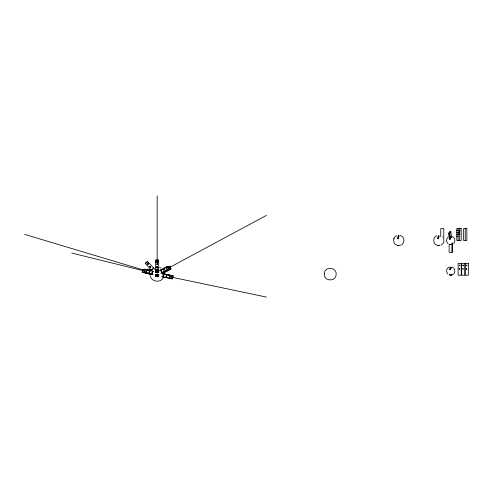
<?xml version="1.0" encoding="UTF-8"?>
<svg xmlns="http://www.w3.org/2000/svg" width="493" height="493" viewBox="0 0 493 493"><rect width="100%" height="100%" fill="white"/><g stroke="black" fill="none" stroke-linecap="round" stroke-linejoin="round"><path stroke-width="0.74" d="M155.659 276.062L155.671 274.496L158.691 274.496L158.691 275.205L155.671 275.205L155.659 276.062L158.672 276.062L158.691 274.496M155.659 272.339L155.671 270.768L158.691 270.774L158.672 272.339L155.659 272.339L155.659 259.94L158.678 259.94L158.672 272.339A4.905 0.351 0 0 0 156.01 272.284L155.677 272.29L155.671 270.768M170.301 276.93C168.939 278.231 169.672 275.267 170.338 277.14M147.419 264.1L147.53 263.589M147.974 264.458L147.555 263.829M149.706 266.405L150.014 267.107M150.587 267.033L150.667 266.805M444.027 240.954L443.176 243.326L441.253 245.046M147.247 270.7L147.487 269.227L151.764 270.509M156.645 264.494C159.368 263.496 155.363 263.737 157.458 264.494M150.944 274.404L142.237 272.259L142.791 269.307L144.591 269.665M142.237 272.259L142.582 272.259L143.136 269.307M144.042 272.259L144.603 269.307L144.948 269.307L144.387 272.259L144.042 272.259L152.756 274.404M150.464 266.738L150.118 266.208M397.506 238.359L397.568 238.045A5.176 1.122 -84 0 1 398.184 236.005M437.605 238.359L437.667 238.045A5.176 1.122 -84 0 1 438.289 236.005M172.162 275.821L171.404 278.779L172.162 275.821L162.388 273.763M173.092 275.821L172.328 278.779L173.092 275.821L164.064 273.923M166.505 269.917L165.925 270.109M396.748 235.648C392.465 237.17 392.631 243.961 396.945 245.304M400.507 245.323C405.326 243.912 404.833 236.202 399.909 235.377M436.847 235.648C432.564 237.17 432.731 243.961 437.045 245.304M149.854 266.565L150.094 267.033M393.815 238.822L393.975 238.402M162.61 276.893L162.813 276.363A6.779 6.563 90 0 0 163.183 274.133M162.961 276.967L163.146 276.499A6.97 6.754 90 0 0 163.547 274.133M149.921 266.473L150.328 267.188M163.288 277.799C160.354 283.352 151.061 281.743 150.174 275.525M149.755 266.405L149.89 266.22M149.903 266.565L150.636 266.639M449.326 239.216L448.538 233.374L450.035 231.199L450.768 231.439L451.557 237.281M450.06 239.456L449.265 233.614L450.768 231.439M150.414 266.898L150.297 266.99M147.481 263.638L147.376 263.94M150.538 267.089L150.211 267.163M447.946 237.355C446.14 238.902 446.14 241.977 447.946 243.524M453.535 243.524C455.797 241.644 455.094 237.601 452.334 236.597M147.493 261.37L145.238 263.379L151.943 270.669M145.386 263.545L147.61 261.5M145.417 263.576L147.641 261.53M168.353 268.124L168.896 268.395L168.421 268.839M147.561 263.57L148.325 263.977L147.925 263.533M452.882 274.521C455.779 272.968 455.427 268.21 452.334 267.107M147.684 263.7L148.177 263.817L147.918 263.638M159.794 270.417L167.977 266.226L169.019 268.975L161.223 273.165M159.942 270.546L167.977 266.226M167.669 267.274L170.005 266.226L171.046 268.975L163.257 273.165M168.058 267.274L170.005 266.226M168.637 267.964L266.454 215.379M160.835 273.165L169.019 268.975M162.869 273.165L171.046 268.975M147.937 264.303L147.389 264.069M150.038 266.38L150.648 266.676M449.339 267.033C446.455 267.927 445.623 272.105 447.946 274.034M398.554 238.698L397.968 238.858A3.087 0.666 -84 0 1 398.48 237.404L398.27 235.833M451.323 244.485L450.744 244.571A4.141 3.636 -90 0 0 452.266 244.294M451.323 274.995L450.744 275.082A4.141 3.636 -90 0 0 452.266 274.804M156.903 271.883L157.329 271.859M157.668 271.902L156.934 271.902M156.774 275.285C157.618 275.47 155.702 275.076 157.027 275.137M157.569 275.365L157.181 275.384L157.705 275.285A4.905 0.351 0 0 1 158.678 275.304M162.012 272.715L161.562 272.789A6.779 5.688 -90 0 0 160.86 270.694M144.35 271.625L143.968 271.027L144.714 270.823M144.665 271.625L144.289 271.323L144.523 270.91M148.005 264.488L147.462 264.168M156.842 270.904L157.52 270.904M156.059 276.025C155.326 276.228 155.474 274.811 156.238 275.137M157.107 271.6L157.569 271.625L157.218 271.661M157.181 274.613C156.127 274.669 158.333 274.656 157.218 274.613M157.218 275.581L157.686 275.618L157.329 275.581M156.491 275.285L156.207 275.291A4.905 0.351 0 0 0 155.659 275.304M456.789 230.632L459.673 230.632M456.789 232.419L459.673 232.419M456.789 234.2L459.673 234.2M456.789 236.276L458.126 236.276M155.659 260.353L158.678 260.353M155.659 262.116L158.678 262.116M155.659 262.535L158.678 262.535M147.487 269.227L147.006 269.227L151.283 270.509M158.691 271.483L155.671 271.483A6.779 0.487 0 0 1 158.678 271.44L158.678 272.29M155.659 271.575L158.678 271.575L158.259 271.779A4.628 3.759 0 0 0 155.659 271.877M155.659 271.766L158.678 271.766M157.168 272.124C153.366 272.136 160.946 272.148 157.218 272.124M155.659 275.347L158.672 275.347L158.672 276.062M157.52 275.137L158.678 275.149L158.678 276.031A4.628 0.333 0 0 0 156.17 276.025L155.659 275.87L158.678 275.87M157.218 271.92L157.686 271.883M157.255 275.328L156.786 275.365M450.682 275.082L450.201 275.002A4.141 3.636 90 0 1 449.53 274.767M152.127 274.194L151.862 274.176A6.97 6.095 -90 0 1 152.362 271.224L152.879 271.261L152.67 271.834A6.779 5.928 90 0 0 152.319 274.133M450.337 244.522L450.201 244.491A4.141 3.636 90 0 1 449.53 244.257M163.134 273.763L172.914 275.821M162.209 273.763L171.989 275.821M171.49 277.14L266.454 297.088M163.306 276.881L172.507 278.779M161.624 276.727L171.582 278.779M144.603 269.307L153.656 271.452M142.791 269.307L144.967 269.844M71.855 253.082L144.56 271.021M144.387 272.259L153.101 274.404M142.582 272.259L151.289 274.404M450.867 236.677L451.508 236.893A4.141 1.565 -71.8 0 0 450.01 239.068L449.277 238.828A4.141 1.565 -71.8 0 1 449.591 238.181M150.661 270.94L144.48 269.227L150.18 270.94M24.65 234.385L143.18 269.936M148.757 273.461L150.895 274.102M144.714 272.389L146.852 273.03M148.276 273.461L151.123 274.318M448.538 233.374L449.265 233.614M159.572 267.416L160.835 268.013M147.462 261.339L154.666 269.178M442.634 236.874L442.911 237.188M160.773 270.528L160.49 270.041L161.149 270.152A6.97 5.848 90 0 1 161.981 272.259L162.074 272.709M169.617 266.226L170.658 268.975M167.589 266.226L168.631 268.975M449.653 232.406L450.547 238.976M450.972 268.586L450.775 267.163L451.508 267.403A4.141 1.565 -71.8 0 0 450.01 269.579L449.277 269.338A4.141 1.565 -71.8 0 1 450.744 267.188M438.006 238.865A3.087 0.666 -84 0 1 438.585 237.404L438.369 235.833A4.899 3.168 16.8 0 1 439.214 235.919L439.14 236.067A5.176 1.122 -84 0 0 438.443 238.452A4.899 3.168 16.8 0 0 437.655 238.365M465.238 228.555L465.238 240.436M459.673 228.555L459.673 240.436M458.126 228.555L458.126 240.436M452.352 242.994L452.352 252.324L449.135 252.324L449.135 244.152M451.952 242.994L451.952 252.324M443.774 240.436L443.774 228.555L440.76 228.555L440.76 236.726M157.168 195.912L157.168 264.162M157.168 267.822L157.168 273.43M155.671 274.496L155.671 275.205M438.955 245.286A5.176 2.594 -84.3 0 1 437.605 245.465A4.899 4.16 73.9 0 0 438.351 245.539A5.176 2.594 -84.3 0 0 440.107 245.033M438.585 237.404A2.594 1.676 16.8 0 1 439.01 237.423M451.952 244.257A4.141 3.636 -90 0 1 449.215 244.294M451.952 274.767A4.141 3.636 -90 0 1 449.215 274.804M450.054 269.924A1.732 0.653 -71.8 0 1 450.355 269.474M398.855 245.286A5.176 2.594 -84.3 0 1 397.5 245.465A4.899 4.16 73.9 0 0 398.245 245.539A5.176 2.594 -84.3 0 0 399.718 245.28M398.319 235.833A4.899 3.168 16.8 0 1 399.108 235.919L399.04 236.067A5.176 1.122 -84 0 0 398.344 238.452A4.899 3.168 16.8 0 0 397.555 238.365M163.571 271.366A6.779 5.688 -90 0 1 163.953 272.789M163.417 271.532A6.97 5.848 90 0 1 163.713 272.709M155.659 269.486A6.97 5.657 0 0 1 158.678 269.486M155.659 270.065A6.779 5.503 0 0 1 158.678 270.065M155.659 267.471A6.779 5.503 0 0 1 158.678 267.471M155.659 267.724A6.97 5.657 0 0 1 156.034 267.668M158.493 267.693A6.97 5.657 0 0 1 158.678 267.724M151.524 270.219A6.97 6.957 -42.6 0 1 153.742 268.174A6.779 6.766 -42.6 0 0 153.298 268.426M151.684 270.392A6.779 6.766 -42.6 0 1 153.908 268.352M150.34 274.133A6.97 6.095 90 0 1 150.383 273.319M150.168 274.133A6.779 5.928 -90 0 1 150.211 273.301M151.4 270.084A6.97 6.957 -42.6 0 1 151.585 269.837M153.101 268.383A6.97 6.957 -42.6 0 1 153.625 268.044M163.405 269.794C164.533 271.298 164.619 268.34 163.405 269.757M163.793 269.794C164.009 270.805 164.243 268.925 163.793 269.757M166.172 268.438C166.837 269.831 167.016 267.083 166.172 268.438M166.56 268.438C167.343 269.807 167.244 267.015 166.56 268.438M168.588 268.438C169.315 269.794 169.426 267.04 168.588 268.438M324.271 273.843C323.531 281.478 336.134 282.101 336.14 274.422C336.885 266.787 324.283 266.165 324.271 273.843M459.137 234.169C459.531 235.087 460.69 233.953 459.205 234.428C459.26 233.343 460.745 234.089 459.143 234.138M459.26 230.601C459.562 231.636 460.887 230.126 459.445 230.983C458.958 229.855 461.023 230.336 459.26 230.595M459.137 268.938C459.889 270.398 460.197 267.631 459.143 268.895M459.26 265.37C459.969 266.849 460.357 264.075 459.26 265.37M462.822 265.37C463.519 266.855 463.956 264.063 462.822 265.37M462.705 268.938C463.371 270.398 463.851 267.699 462.711 268.895M466.39 265.37C467.21 266.83 467.395 263.989 466.39 265.37M466.267 268.938C466.926 270.404 467.45 267.693 466.273 268.895M156.768 262.011C157.477 263.2 157.828 261.013 156.78 261.949M156.768 261.598C157.637 262.775 157.661 260.501 156.768 261.567M156.645 267.089L157.31 267.379L157.366 266.904L156.645 266.67L157.415 266.547L156.651 267.058M165.956 276.012C166.351 277.436 167.663 275.18 166.196 275.834C166.535 277.497 167.016 274.706 165.956 276.012M169.5 276.838C170.116 278.169 170.19 275.692 169.5 276.838M145.737 271.168C146.298 272.617 146.778 269.948 145.743 271.132M146.088 271.168C146.859 272.58 146.877 269.807 146.088 271.168M148.769 272.037C148.818 273.091 150.581 272.111 149.515 271.686C149.28 272.925 149.33 271.242 148.769 272.037M461.22 228.555L456.789 228.555L456.789 240.436L461.22 240.436L461.22 228.555M466.846 228.555L463.636 228.555L463.636 240.436L466.846 240.436L466.846 228.555M461.22 263.33L458.126 263.33L458.126 275.211L461.22 275.211L461.22 263.33M464.782 263.33L461.695 263.33L461.695 275.211L464.782 275.211L464.782 263.33M468.35 263.33L465.263 263.33L465.263 275.211L468.35 275.211L468.35 263.33M158.672 271.625L155.659 271.625A4.628 0.333 0 0 1 158.678 271.6"/></g></svg>
